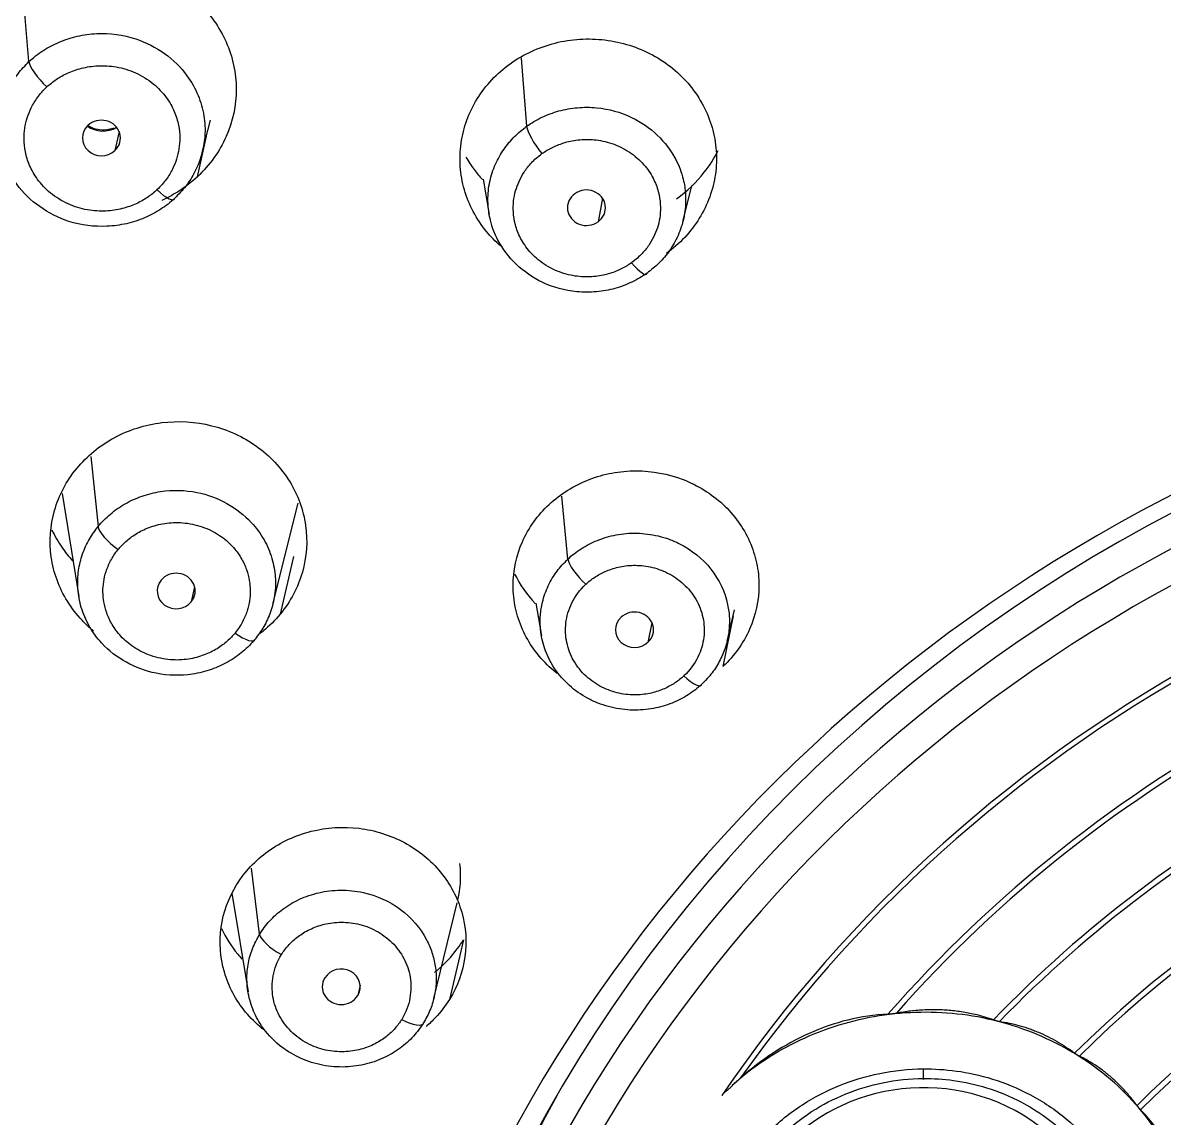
# Model space of a CAD drawing. Extents: x 0 to 1354, y 3495 to 4487.
# Drawn here: x 440.46 to 453.98, y 4117.96 to 4130.94 of the extents above; entities that cross this region are included whole.
import ezdxf

# ---------------------------------------------------------------- set-up
doc = ezdxf.new("R2010")
doc.units = 0
doc.header["$LTSCALE"] = 30
doc.header["$MEASUREMENT"] = 0
doc.layers.add('\\M+5B3DF\\M+5B4E7\\M+5CFDF', color=3, linetype='CONTINUOUS', lineweight=9)

msp = doc.modelspace()

# ---------------------------------------------------------------- linework, layer by layer
at = {"layer": '\\M+5B3DF\\M+5B4E7\\M+5CFDF', "color": 0, "lineweight": -3}
for p, q in [((440.534, 4130.479), (440.464, 4131.285)), ((446.365, 4130.519), (446.429, 4129.713)), ((442.586, 4129.401), (442.684, 4129.786)), ((441.602, 4129.653), (441.552, 4129.426)), ((442.53, 4129.116), (442.636, 4129.598)), ((445.913, 4129.088), (445.986, 4128.668)), ((448.284, 4128.598), (448.384, 4129.012)), ((447.328, 4128.862), (447.275, 4128.581)), ((441.266, 4125.802), (441.354, 4124.971)), ((440.928, 4125.363), (441.125, 4124.141)), ((443.423, 4124.051), (443.723, 4125.248)), ((446.918, 4124.585), (446.845, 4125.331)), ((443.668, 4124.615), (443.51, 4123.933)), ((442.497, 4124.255), (442.457, 4124.079)), ((446.537, 4124.063), (446.604, 4123.677)), ((448.875, 4123.911), (448.754, 4123.312)), ((448.804, 4123.613), (448.893, 4123.984)), ((447.913, 4123.831), (447.866, 4123.598)), ((443.266, 4120.139), (443.17, 4120.924)), ((442.937, 4120.628), (443.129, 4119.457)), ((445.33, 4119.379), (445.606, 4120.51)), ((445.681, 4120.073), (445.515, 4119.368)), ((444.457, 4119.536), (444.428, 4119.412))]:
    msp.add_line(p, q, dxfattribs=at)
for centre, major_axis, ratio, start_param, end_param in [((440.746, 4130.286), (-0.205, 0.219), 0.25217, 0.311455, 1.834432), ((441.393, 4129.575), (-0.225, 0), 0.934248, 5.499577, 8.641169), ((441.409, 4129.938), (-0.299, 0.014), 0.939568, 0.955747, 2.191521), ((441.393, 4129.575), (-0.225, 0), 0.934248, 2.357984, 5.499577), ((446.611, 4129.496), (0.175, -0.244), 0.217098, 3.486661, 5.006449), ((442.051, 4129.067), (0.205, -0.219), 0.25217, 4.976024, 6.455014), ((447.138, 4128.748), (-0.225, 0), 0.934291, 5.368152, 8.509745), ((447.138, 4128.748), (-0.225, 0), 0.934291, 2.226559, 5.368152), ((447.673, 4128.204), (-0.175, 0.244), 0.217098, 1.864857, 3.347034), ((463.166, 4109.849), (-18.918, 0), 0.934248, 4.712389, 7.853982), ((463.166, 4109.954), (-18.619, 0), 0.934248, 4.712389, 7.404243), ((463.166, 4109.771), (18.397, 0), 0.934248, 1.570796, 4.712389), ((463.166, 4109.666), (18.09, 0), 0.934248, 1.570796, 4.712389), ((463.166, 4109.675), (-17.085, 0), 0.934248, 4.754274, 5.717702), ((463.166, 4109.68), (17.017, 0), 0.934248, 1.630549, 2.558241), ((441.591, 4124.806), (0.232, -0.19), 0.282928, 3.420925, 4.940714), ((447.13, 4124.393), (0.205, -0.219), 0.25217, 3.459423, 4.976024), ((442.278, 4124.207), (-0.225, 0), 0.934205, 2.488357, 5.62995), ((463.166, 4109.688), (-16.083, 0), 0.934248, 4.873587, 5.598389), ((463.166, 4109.688), (16.015, 0), 0.934248, 1.736358, 2.452432), ((442.278, 4124.207), (-0.225, 0), 0.934205, 5.62995, 8.771542), ((447.707, 4123.747), (-0.225, 0), 0.934248, 5.49869, 8.640282), ((447.707, 4123.747), (-0.225, 0), 0.934248, 2.357097, 5.49869), ((442.975, 4123.815), (-0.232, 0.19), 0.282928, 1.799121, 3.281299), ((463.166, 4109.696), (-15.083, 0), 0.934248, 4.921826, 5.55015), ((463.166, 4109.696), (15.015, 0), 0.934248, 1.782492, 2.406298), ((448.292, 4123.308), (-0.205, 0.219), 0.25217, 1.834432, 3.319797), ((463.166, 4109.704), (-14.083, 0), 0.934248, 4.944827, 5.527148), ((463.166, 4109.705), (14.016, 0), 0.934248, 1.804024, 2.384766), ((463.166, 4109.713), (-13.084, 0), 0.934248, 4.946192, 5.525784), ((463.166, 4109.713), (13.016, 0), 0.934248, 1.803834, 2.384956), ((443.526, 4120.005), (0.255, -0.158), 0.308844, 3.384381, 4.900982), ((444.233, 4119.517), (-0.225, 0), 0.934191, 2.618775, 5.760367), ((444.233, 4119.517), (-0.225, 0), 0.934191, 5.760367, 8.90196), ((463.166, 4109.733), (10.106, 0), 0.934248, 1.570796, 4.712389), ((444.949, 4119.238), (-0.255, 0.158), 0.308844, 1.759389, 3.244754), ((463.166, 4109.727), (9.998, 0), 0.934248, 1.570796, 4.712389), ((451.128, 4118.618), (-0.001, 0.2), 0.017234, 2.794342, 4.33326), ((463.166, 4110.342), (-18.425, 0), 0.934248, 5.807529, 6.328886), ((451.128, 4116.291), (2.173, 0), 0.934248, 5.759587, 8.901179)]:
    msp.add_ellipse(centre, major_axis=major_axis, ratio=ratio, start_param=start_param, end_param=end_param, dxfattribs=at)
for points, knots in [([(448.01, 4005.599), (447.96, 4009.543), (447.888, 4013.486), (447.741, 4019.394), (447.686, 4021.363), (447.563, 4025.298), (447.498, 4027.264), (447.306, 4031.189), (447.174, 4033.15), (446.667, 4037.037), (446.296, 4038.964), (445.49, 4041.781), (445.181, 4042.708), (444.473, 4044.522), (444.072, 4045.409), (443.153, 4047.117), (442.631, 4047.936), (441.484, 4049.497), (440.861, 4050.241), (439.54, 4051.652), (438.842, 4052.318), (437.375, 4053.57), (436.607, 4054.156), (435.016, 4055.252), (434.19, 4055.761), (432.497, 4056.713), (431.631, 4057.158), (429.007, 4058.447), (427.224, 4059.247), (424.608, 4060.54), (423.746, 4060.987), (422.05, 4061.925), (421.214, 4062.415), (419.588, 4063.455), (418.797, 4064.004), (417.283, 4065.177), (416.561, 4065.801), (414.514, 4067.782), (413.303, 4069.241), (411.732, 4071.57), (411.247, 4072.37), (410.34, 4074), (409.919, 4074.831), (408.739, 4077.358), (408.067, 4079.09), (406.901, 4082.604), (406.413, 4084.388), (405.593, 4087.988), (405.26, 4089.804), (404.718, 4093.452), (404.506, 4095.284), (404.169, 4098.955), (404.047, 4100.795), (403.781, 4106.318), (403.739, 4110.005), (403.894, 4115.532), (403.978, 4117.373), (404.218, 4121.052), (404.374, 4122.889), (404.781, 4126.553), (405.03, 4128.381), (405.656, 4132.017), (406.034, 4133.824), (406.974, 4137.397), (407.531, 4139.163), (408.885, 4142.612), (409.674, 4144.299), (411.525, 4147.534), (412.587, 4149.084), (414.985, 4151.984), (416.318, 4153.338), (418.497, 4155.182), (419.254, 4155.765), (420.825, 4156.859), (421.639, 4157.371), (424.152, 4158.798), (425.92, 4159.607), (427.738, 4160.306)], [0, 0, 0, 0, 0.0625, 0.0625, 0.09375, 0.09375, 0.125, 0.125, 0.15625, 0.15625, 0.1875, 0.1875, 0.203125, 0.203125, 0.21875, 0.21875, 0.234375, 0.234375, 0.25, 0.25, 0.265625, 0.265625, 0.28125, 0.28125, 0.296875, 0.296875, 0.3125, 0.3125, 0.34375, 0.34375, 0.359375, 0.359375, 0.375, 0.375, 0.390625, 0.390625, 0.40625, 0.40625, 0.4375, 0.4375, 0.453125, 0.453125, 0.46875, 0.46875, 0.5, 0.5, 0.53125, 0.53125, 0.5625, 0.5625, 0.59375, 0.59375, 0.625, 0.625, 0.6875, 0.6875, 0.71875, 0.71875, 0.75, 0.75, 0.78125, 0.78125, 0.8125, 0.8125, 0.84375, 0.84375, 0.875, 0.875, 0.90625, 0.90625, 0.9375, 0.9375, 0.953125, 0.953125, 0.96875, 0.96875, 1, 1, 1, 1]), ([(428.197, 4158.696), (428.032, 4158.632), (427.687, 4158.497), (427.153, 4158.279), (426.581, 4158.036), (425.812, 4157.695), (424.94, 4157.282), (423.672, 4156.63), (422.201, 4155.781), (420.21, 4154.446), (418.173, 4152.791), (416.24, 4150.871), (414.215, 4148.497), (412.298, 4145.692), (410.681, 4142.545), (409.747, 4140.27), (409.152, 4138.614), (408.634, 4137.046), (408.065, 4135.032), (407.529, 4132.766), (407.088, 4130.534), (406.477, 4126.816), (405.945, 4122.029), (405.574, 4116.274), (405.414, 4110.376), (405.496, 4104.979), (405.754, 4100.036), (406.066, 4096.221), (406.521, 4092.391), (407.143, 4088.581), (407.893, 4085.209), (408.69, 4082.352), (409.453, 4080.061), (410.255, 4077.985), (411.284, 4075.636), (412.663, 4072.993), (414.467, 4070.299), (416.358, 4068.097), (418.12, 4066.448), (419.691, 4065.22), (420.87, 4064.414), (421.951, 4063.725), (423.294, 4062.925), (425.415, 4061.78), (428.351, 4060.364), (431.305, 4059.003), (433.874, 4057.683), (435.491, 4056.744), (436.673, 4055.977), (437.502, 4055.397), (438.285, 4054.811), (439.15, 4054.118), (440.24, 4053.175), (441.272, 4052.246), (442.117, 4051.45), (442.799, 4050.783), (443.873, 4049.648), (445.304, 4047.705), (446.48, 4045.401), (447.219, 4043.464), (447.695, 4042.003), (448.02, 4040.848), (448.332, 4039.593), (448.559, 4038.564), (448.74, 4037.637), (448.826, 4037.147), (448.857, 4036.968)], [0, 0, 0, 0, 0.003459, 0.007214, 0.011266, 0.015614, 0.023656, 0.030154, 0.043592, 0.057032, 0.077492, 0.095619, 0.111413, 0.140155, 0.164137, 0.183352, 0.190386, 0.20018, 0.217211, 0.233353, 0.24805, 0.264051, 0.310977, 0.347323, 0.383099, 0.432782, 0.458757, 0.485271, 0.511786, 0.538305, 0.564826, 0.582853, 0.599256, 0.614348, 0.6284, 0.651649, 0.674923, 0.693736, 0.709704, 0.72282, 0.733082, 0.737787, 0.748001, 0.763716, 0.784923, 0.811591, 0.827175, 0.841454, 0.848243, 0.854858, 0.861359, 0.867478, 0.876665, 0.889695, 0.894614, 0.899294, 0.908268, 0.925038, 0.946214, 0.958393, 0.965287, 0.976041, 0.981687, 0.990362, 0.996466, 1, 1, 1, 1]), ([(449.143, 4037.032), (448.866, 4038.625), (448.514, 4040.206), (447.833, 4042.533), (447.58, 4043.302), (447.008, 4044.815), (446.689, 4045.559), (445.969, 4047.007), (445.567, 4047.711), (444.674, 4049.057), (444.181, 4049.7), (443.108, 4050.908), (442.533, 4051.475), (441.36, 4052.574), (440.764, 4053.109), (439.566, 4054.162), (438.959, 4054.679), (437.692, 4055.652), (437.038, 4056.11), (435.025, 4057.411), (433.618, 4058.178), (430.752, 4059.606), (429.294, 4060.271), (426.404, 4061.642), (424.973, 4062.351), (422.891, 4063.517), (422.208, 4063.922), (420.871, 4064.772), (420.218, 4065.218), (418.959, 4066.164), (418.353, 4066.663), (417.197, 4067.715), (416.646, 4068.268), (415.084, 4069.995), (414.161, 4071.239), (412.526, 4073.84), (411.813, 4075.196), (410.543, 4077.971), (409.983, 4079.388), (408.994, 4082.262), (408.567, 4083.718), (407.456, 4088.126), (406.947, 4091.114), (406.21, 4097.118), (405.982, 4100.135), (405.712, 4106.175), (405.669, 4109.198), (405.771, 4115.243), (405.915, 4118.264), (406.288, 4122.785), (406.438, 4124.29), (406.806, 4127.293), (407.023, 4128.792), (407.811, 4133.264), (408.526, 4136.22), (410.054, 4140.517), (410.64, 4141.926), (411.99, 4144.666), (412.76, 4145.994), (414.501, 4148.529), (415.469, 4149.738), (417.591, 4152.003), (418.745, 4153.06), (421.227, 4154.973), (422.556, 4155.829), (425.34, 4157.336), (426.795, 4157.987), (428.284, 4158.561)], [0, 0, 0, 0, 0.03125, 0.03125, 0.046875, 0.046875, 0.0625, 0.0625, 0.078125, 0.078125, 0.09375, 0.09375, 0.109375, 0.109375, 0.125, 0.125, 0.140625, 0.140625, 0.15625, 0.15625, 0.1875, 0.1875, 0.21875, 0.21875, 0.25, 0.25, 0.265625, 0.265625, 0.28125, 0.28125, 0.296875, 0.296875, 0.3125, 0.3125, 0.34375, 0.34375, 0.375, 0.375, 0.40625, 0.40625, 0.4375, 0.4375, 0.5, 0.5, 0.5625, 0.5625, 0.625, 0.625, 0.6875, 0.6875, 0.71875, 0.71875, 0.75, 0.75, 0.8125, 0.8125, 0.84375, 0.84375, 0.875, 0.875, 0.90625, 0.90625, 0.9375, 0.9375, 0.96875, 0.96875, 1, 1, 1, 1]), ([(449.362, 4037.033), (449.326, 4037.242), (449.253, 4037.664), (449.129, 4038.295), (448.996, 4038.926), (448.855, 4039.547), (448.708, 4040.153), (448.559, 4040.741), (448.406, 4041.311), (448.249, 4041.867), (448.087, 4042.403), (447.924, 4042.91), (447.764, 4043.376), (447.612, 4043.799), (447.469, 4044.18), (447.334, 4044.527), (447.205, 4044.845), (447.081, 4045.142), (446.959, 4045.423), (446.837, 4045.696), (446.712, 4045.964), (446.584, 4046.23), (446.452, 4046.493), (446.317, 4046.754), (446.179, 4047.013), (446.039, 4047.27), (445.894, 4047.527), (445.746, 4047.782), (445.595, 4048.035), (445.439, 4048.284), (445.277, 4048.53), (445.107, 4048.775), (444.925, 4049.027), (444.725, 4049.293), (444.504, 4049.577), (444.26, 4049.881), (443.988, 4050.207), (443.69, 4050.552), (443.366, 4050.907), (443.026, 4051.261), (442.68, 4051.604), (442.332, 4051.936), (441.984, 4052.26), (441.634, 4052.582), (441.28, 4052.903), (440.925, 4053.223), (440.573, 4053.54), (440.226, 4053.848), (439.889, 4054.142), (439.562, 4054.421), (439.245, 4054.684), (438.936, 4054.934), (438.63, 4055.175), (438.322, 4055.411), (438.012, 4055.642), (437.697, 4055.871), (437.38, 4056.095), (437.061, 4056.315), (436.739, 4056.531), (436.411, 4056.746), (436.068, 4056.966), (435.697, 4057.195), (435.242, 4057.467), (434.675, 4057.793), (433.978, 4058.176), (433.188, 4058.594), (432.322, 4059.036), (431.408, 4059.488), (430.47, 4059.937), (429.523, 4060.382), (428.577, 4060.824), (427.648, 4061.263), (426.763, 4061.69), (425.938, 4062.098), (425.161, 4062.495), (424.401, 4062.897), (423.638, 4063.315), (422.868, 4063.756), (422.092, 4064.229), (421.299, 4064.733), (420.49, 4065.273), (419.679, 4065.858), (418.879, 4066.49), (418.09, 4067.16), (417.325, 4067.873), (416.584, 4068.632), (415.854, 4069.442), (415.126, 4070.325), (414.403, 4071.299), (413.694, 4072.349), (413.022, 4073.445), (412.397, 4074.57), (411.805, 4075.719), (411.251, 4076.904), (410.72, 4078.133), (410.209, 4079.414), (409.721, 4080.755), (409.186, 4082.373), (408.622, 4084.331), (408.06, 4086.572), (407.594, 4088.819), (407.218, 4090.987), (406.907, 4093.095), (406.661, 4095.142), (406.46, 4097.112), (406.297, 4099.018), (406.169, 4100.89), (406.068, 4102.731), (405.992, 4104.535), (405.943, 4106.298), (405.913, 4108.028), (405.903, 4109.74), (405.913, 4111.447), (405.942, 4113.162), (405.991, 4114.884), (406.064, 4116.602), (406.154, 4118.312), (406.266, 4120.018), (406.403, 4121.724), (406.558, 4123.413), (406.737, 4125.063), (406.935, 4126.662), (407.152, 4128.218), (407.392, 4129.737), (407.661, 4131.222), (407.955, 4132.673), (408.276, 4134.09), (408.625, 4135.469), (409.009, 4136.818), (409.421, 4138.132), (409.854, 4139.376), (410.287, 4140.505), (410.7, 4141.499), (411.091, 4142.384), (411.477, 4143.198), (411.873, 4143.971), (412.251, 4144.662), (412.498, 4145.094), (412.605, 4145.277)], [0, 0, 0, 0, 0.004804, 0.00966, 0.014532, 0.019352, 0.024059, 0.028616, 0.033051, 0.037408, 0.041668, 0.04572, 0.049451, 0.05282, 0.055876, 0.058668, 0.061242, 0.063653, 0.065951, 0.068191, 0.070418, 0.072655, 0.074886, 0.077104, 0.079315, 0.081534, 0.083764, 0.086001, 0.088238, 0.090469, 0.092688, 0.094924, 0.097253, 0.09976, 0.102474, 0.105425, 0.108639, 0.112117, 0.115805, 0.119565, 0.123269, 0.12689, 0.13048, 0.134082, 0.13771, 0.141361, 0.144991, 0.148543, 0.151968, 0.155247, 0.158387, 0.161414, 0.164374, 0.167323, 0.170285, 0.173258, 0.176231, 0.179196, 0.182142, 0.185108, 0.188188, 0.191476, 0.195076, 0.200338, 0.206401, 0.213238, 0.220738, 0.228569, 0.236476, 0.244413, 0.252353, 0.260221, 0.267776, 0.274683, 0.281151, 0.287634, 0.294268, 0.300984, 0.307874, 0.315035, 0.322485, 0.330135, 0.337978, 0.345947, 0.354008, 0.362192, 0.370589, 0.379393, 0.388946, 0.399039, 0.409195, 0.419279, 0.429501, 0.439837, 0.45039, 0.46135, 0.472727, 0.484442, 0.502084, 0.521523, 0.539787, 0.55716, 0.57437, 0.590961, 0.606728, 0.621973, 0.636971, 0.651859, 0.666323, 0.680413, 0.694289, 0.707968, 0.721607, 0.735367, 0.749234, 0.763046, 0.776738, 0.790421, 0.804175, 0.817894, 0.831199, 0.844064, 0.856622, 0.868929, 0.880987, 0.892822, 0.904437, 0.915801, 0.926905, 0.93798, 0.948706, 0.95835, 0.966814, 0.974342, 0.98135, 0.98822, 0.994976, 1, 1, 1, 1]), ([(449.502, 4037.021), (449.465, 4037.236), (449.392, 4037.662), (449.27, 4038.294), (449.14, 4038.916), (449.002, 4039.527), (448.859, 4040.127), (448.711, 4040.717), (448.558, 4041.296), (448.399, 4041.864), (448.232, 4042.421), (448.057, 4042.967), (447.874, 4043.5), (447.684, 4044.021), (447.489, 4044.53), (447.287, 4045.027), (447.079, 4045.512), (446.862, 4045.983), (446.638, 4046.44), (446.408, 4046.884), (446.177, 4047.308), (445.899, 4047.796), (445.581, 4048.318), (445.202, 4048.871), (444.84, 4049.35), (444.429, 4049.866), (444.009, 4050.366), (443.556, 4050.867), (443.038, 4051.404), (442.398, 4052.014), (441.641, 4052.701), (440.883, 4053.381), (440.282, 4053.915), (439.651, 4054.456), (438.803, 4055.153), (437.346, 4056.233), (435.798, 4057.23), (434.379, 4058.03), (433.345, 4058.58), (432.31, 4059.108), (431.275, 4059.617), (430.242, 4060.11), (429.214, 4060.593), (428.195, 4061.072), (427.189, 4061.554), (426.197, 4062.041), (425.223, 4062.539), (424.268, 4063.05), (423.332, 4063.573), (422.422, 4064.117), (421.537, 4064.679), (420.672, 4065.254), (419.841, 4065.854), (419.047, 4066.481), (418.285, 4067.128), (417.561, 4067.8), (416.877, 4068.493), (416.228, 4069.202), (415.613, 4069.926), (415.036, 4070.664), (414.495, 4071.414), (413.984, 4072.172), (413.503, 4072.935), (413.052, 4073.703), (412.627, 4074.474), (412.225, 4075.244), (411.845, 4076.015), (411.49, 4076.784), (411.152, 4077.551), (410.832, 4078.315), (410.53, 4079.074), (410.244, 4079.83), (409.974, 4080.58), (409.721, 4081.326), (409.315, 4082.587), (408.806, 4084.368), (408.237, 4086.67), (407.771, 4088.956), (407.386, 4091.221), (407.067, 4093.46), (406.816, 4095.671), (406.607, 4097.852), (406.443, 4100.002), (406.319, 4102.118), (406.226, 4104.202), (406.168, 4106.252), (406.137, 4108.267), (406.133, 4110.249), (406.155, 4112.195), (406.2, 4114.107), (406.271, 4115.984), (406.366, 4117.824), (406.479, 4119.63), (406.619, 4121.398), (406.777, 4123.131), (406.959, 4124.828), (407.165, 4126.487), (407.391, 4128.109), (407.645, 4129.692), (407.928, 4131.236), (408.239, 4132.739), (408.577, 4134.203), (408.949, 4135.623), (409.352, 4137), (409.783, 4138.333), (410.246, 4139.62), (410.741, 4140.86), (411.258, 4142.054), (411.803, 4143.199), (412.331, 4144.191), (412.678, 4144.8), (412.824, 4145.049)], [0, 0, 0, 0, 0.004925, 0.009783, 0.014574, 0.019297, 0.023952, 0.028541, 0.033063, 0.03752, 0.041913, 0.04624, 0.050499, 0.054689, 0.058812, 0.062868, 0.06686, 0.070785, 0.074642, 0.078431, 0.082152, 0.085621, 0.091226, 0.096067, 0.100874, 0.104902, 0.111103, 0.115743, 0.120319, 0.128101, 0.135864, 0.143616, 0.151376, 0.154309, 0.162712, 0.17659, 0.19595, 0.204951, 0.213874, 0.222725, 0.231503, 0.240206, 0.248833, 0.257381, 0.265851, 0.274244, 0.282558, 0.290799, 0.298961, 0.307046, 0.315062, 0.322999, 0.330849, 0.338629, 0.346332, 0.353957, 0.361508, 0.368988, 0.376389, 0.383715, 0.39097, 0.398152, 0.405256, 0.412286, 0.419244, 0.426128, 0.432935, 0.439669, 0.44633, 0.452916, 0.459426, 0.465861, 0.472221, 0.478506, 0.484715, 0.503971, 0.522949, 0.541649, 0.560075, 0.578222, 0.596092, 0.613686, 0.631, 0.648038, 0.664796, 0.681277, 0.69748, 0.713404, 0.72905, 0.744417, 0.759504, 0.774315, 0.788846, 0.803099, 0.817073, 0.830767, 0.844184, 0.857321, 0.870177, 0.882754, 0.895053, 0.907072, 0.918809, 0.930269, 0.941449, 0.952348, 0.962971, 0.973314, 0.983372, 0.993153, 1, 1, 1, 1]), ([(440.312, 4131.184), (440.385, 4131.253), (440.464, 4131.313), (440.634, 4131.419), (440.726, 4131.465), (440.916, 4131.539), (441.014, 4131.567), (441.215, 4131.604), (441.319, 4131.614), (441.626, 4131.614), (441.832, 4131.576), (442.209, 4131.43), (442.384, 4131.321), (442.601, 4131.119), (442.668, 4131.044), (442.782, 4130.885), (442.83, 4130.801), (442.909, 4130.624), (442.939, 4130.531), (442.979, 4130.344), (442.989, 4130.249), (442.99, 4129.96), (442.949, 4129.77), (442.792, 4129.415), (442.677, 4129.253), (442.53, 4129.116)], [0, 0, 0, 0, 0.0625, 0.0625, 0.125, 0.125, 0.1875, 0.1875, 0.25, 0.25, 0.375, 0.375, 0.5, 0.5, 0.5625, 0.5625, 0.625, 0.625, 0.6875, 0.6875, 0.75, 0.75, 0.875, 0.875, 1, 1, 1, 1]), ([(404.623, 4131.074), (404.588, 4130.873), (404.366, 4129.584), (403.796, 4125.704), (402.938, 4116.179), (402.904, 4106.308), (403.509, 4097.799), (403.922, 4093.938), (404.439, 4090.387), (405.062, 4087.152), (405.765, 4084.236), (406.526, 4081.641), (407.311, 4079.366), (408.086, 4077.403), (408.945, 4075.472), (409.945, 4073.499), (411.165, 4071.423), (412.534, 4069.458), (414.061, 4067.63), (415.728, 4065.949), (417.528, 4064.439), (419.429, 4063.101), (421.477, 4061.849), (423.547, 4060.723), (425.512, 4059.75), (427.144, 4058.986), (428.72, 4058.255), (430.371, 4057.48), (432.211, 4056.56), (434.054, 4055.528), (435.869, 4054.341), (437.639, 4052.979), (439.36, 4051.392), (440.891, 4049.675), (442.137, 4047.982), (443.025, 4046.52), (443.788, 4045.031), (444.457, 4043.465), (445.054, 4041.773), (445.502, 4040.242), (445.834, 4038.886), (446.076, 4037.716), (446.304, 4036.436), (446.539, 4034.82), (446.766, 4032.641), (446.939, 4029.975), (447.069, 4026.823), (447.219, 4022.012), (447.362, 4016.415), (447.465, 4010.907), (447.518, 4007.539), (447.539, 4006.008), (447.545, 4005.599)], [0, 0, 0, 0, 0.004399, 0.028149, 0.08446, 0.210548, 0.240578, 0.268471, 0.294238, 0.317873, 0.339365, 0.358714, 0.375905, 0.390942, 0.403826, 0.421009, 0.438012, 0.454857, 0.471503, 0.487946, 0.504179, 0.520153, 0.535825, 0.553449, 0.568384, 0.580629, 0.590215, 0.603849, 0.617866, 0.632269, 0.647095, 0.662367, 0.67808, 0.695053, 0.709337, 0.720941, 0.729896, 0.74338, 0.755521, 0.766306, 0.775735, 0.783805, 0.790513, 0.802081, 0.816849, 0.834849, 0.856111, 0.88061, 0.932059, 0.969104, 0.991752, 1, 1, 1, 1]), ([(440.534, 4130.479), (440.56, 4130.502), (440.613, 4130.548), (440.7, 4130.61), (440.793, 4130.665), (440.893, 4130.712), (440.997, 4130.751), (441.107, 4130.781), (441.221, 4130.802), (441.453, 4130.823), (441.909, 4130.764), (442.341, 4130.453), (442.545, 4130.087), (442.615, 4129.843), (442.623, 4129.674), (442.617, 4129.59), (442.616, 4129.585)], [0, 0, 0, 0, 0.036494, 0.073437, 0.11083, 0.148674, 0.186969, 0.225716, 0.264914, 0.304566, 0.462919, 0.722251, 0.817642, 0.908527, 0.9949, 1, 1, 1, 1]), ([(446.234, 4130.454), (446.314, 4130.511), (446.398, 4130.56), (446.575, 4130.642), (446.67, 4130.675), (446.862, 4130.724), (446.96, 4130.739), (447.158, 4130.751), (447.259, 4130.748), (447.554, 4130.712), (447.747, 4130.651), (448.089, 4130.467), (448.243, 4130.341), (448.424, 4130.122), (448.477, 4130.041), (448.565, 4129.875), (448.6, 4129.789), (448.652, 4129.61), (448.668, 4129.517), (448.681, 4129.332), (448.678, 4129.24), (448.639, 4128.962), (448.574, 4128.784), (448.375, 4128.462), (448.243, 4128.32), (448.084, 4128.206)], [0, 0, 0, 0, 0.0625, 0.0625, 0.125, 0.125, 0.1875, 0.1875, 0.25, 0.25, 0.375, 0.375, 0.5, 0.5, 0.5625, 0.5625, 0.625, 0.625, 0.6875, 0.6875, 0.75, 0.75, 0.875, 0.875, 1, 1, 1, 1]), ([(440.193, 4129.856), (440.199, 4129.893), (440.223, 4129.999), (440.289, 4130.163), (440.397, 4130.337), (440.489, 4130.432), (440.534, 4130.479)], [0, 0, 0, 0, 0.156583, 0.455918, 0.737055, 1, 1, 1, 1]), ([(446.12, 4128.296), (446.06, 4128.348), (446.004, 4128.405), (445.894, 4128.539), (445.841, 4128.619), (445.753, 4128.785), (445.718, 4128.871), (445.666, 4129.051), (445.65, 4129.144), (445.637, 4129.328), (445.64, 4129.42), (445.679, 4129.699), (445.743, 4129.876), (445.942, 4130.199), (446.075, 4130.34), (446.234, 4130.454)], [0, 0, 0, 0, 0.093638, 0.093638, 0.206934, 0.206934, 0.320229, 0.320229, 0.433524, 0.433524, 0.546819, 0.546819, 0.77341, 0.77341, 1, 1, 1, 1]), ([(442.262, 4128.86), (442.236, 4128.837), (442.183, 4128.79), (442.096, 4128.729), (442.003, 4128.674), (441.904, 4128.627), (441.799, 4128.587), (441.689, 4128.557), (441.575, 4128.537), (441.347, 4128.516), (440.891, 4128.573), (440.456, 4128.883), (440.25, 4129.253), (440.181, 4129.498), (440.172, 4129.701), (440.186, 4129.819), (440.193, 4129.856)], [0, 0, 0, 0, 0.035163, 0.070771, 0.106823, 0.143319, 0.180259, 0.217642, 0.255469, 0.293738, 0.44225, 0.696242, 0.788696, 0.876621, 0.96002, 1, 1, 1, 1]), ([(446.429, 4129.713), (446.458, 4129.732), (446.515, 4129.771), (446.609, 4129.821), (446.708, 4129.863), (446.812, 4129.896), (446.92, 4129.921), (447.031, 4129.935), (447.145, 4129.94), (447.364, 4129.929), (447.787, 4129.816), (448.152, 4129.466), (448.285, 4129.11), (448.307, 4128.967), (448.311, 4128.908)], [0, 0, 0, 0, 0.042236, 0.084925, 0.128067, 0.171664, 0.215716, 0.260222, 0.305184, 0.350602, 0.522119, 0.81792, 0.923854, 1, 1, 1, 1]), ([(441.534, 4129.691), (441.51, 4129.682), (441.449, 4129.665), (441.348, 4129.668), (441.273, 4129.696), (441.238, 4129.717), (441.231, 4129.722)], [0, 0, 0, 0, 0.258631, 0.590539, 0.917309, 1, 1, 1, 1]), ([(445.973, 4128.776), (445.972, 4128.796), (445.968, 4128.891), (445.985, 4129.057), (446.052, 4129.263), (446.154, 4129.442), (446.279, 4129.594), (446.38, 4129.674), (446.429, 4129.713)], [0, 0, 0, 0, 0.054394, 0.265086, 0.464988, 0.654106, 0.832442, 1, 1, 1, 1]), ([(442.616, 4129.585), (442.611, 4129.515), (442.586, 4129.374), (442.508, 4129.178), (442.4, 4129.003), (442.307, 4128.907), (442.262, 4128.86)], [0, 0, 0, 0, 0.260063, 0.522072, 0.768723, 1, 1, 1, 1]), ([(448.204, 4128.854), (448.329, 4128.943), (448.517, 4129.122), (448.653, 4129.336), (448.699, 4129.427)], [0, 0, 0, 0, 0.593236, 1, 1, 1, 1]), ([(445.71, 4129.349), (445.74, 4129.298), (445.8, 4129.205), (445.871, 4129.12), (445.906, 4129.082)], [0, 0, 0, 0, 0.541593, 1, 1, 1, 1]), ([(442.53, 4129.116), (442.457, 4129.048), (442.378, 4128.987), (442.234, 4128.897), (442.172, 4128.864), (442.108, 4128.835)], [0, 0, 0, 0, 0.591366, 0.591366, 1, 1, 1, 1]), ([(448.311, 4128.908), (448.312, 4128.888), (448.315, 4128.793), (448.298, 4128.627), (448.231, 4128.421), (448.129, 4128.242), (448.004, 4128.09), (447.903, 4128.011), (447.855, 4127.973)], [0, 0, 0, 0, 0.054583, 0.265953, 0.466192, 0.655288, 0.833228, 1, 1, 1, 1]), ([(447.855, 4127.973), (447.827, 4127.954), (447.77, 4127.915), (447.677, 4127.866), (447.579, 4127.824), (447.475, 4127.79), (447.367, 4127.766), (447.255, 4127.75), (447.14, 4127.745), (446.92, 4127.756), (446.497, 4127.87), (446.132, 4128.218), (445.999, 4128.575), (445.977, 4128.717), (445.973, 4128.776)], [0, 0, 0, 0, 0.041491, 0.083666, 0.126525, 0.170067, 0.214292, 0.259199, 0.304788, 0.351059, 0.521936, 0.818507, 0.924067, 1, 1, 1, 1]), ([(441.1, 4125.658), (441.161, 4125.732), (441.229, 4125.8), (441.377, 4125.922), (441.459, 4125.977), (441.632, 4126.07), (441.722, 4126.108), (441.91, 4126.168), (442.008, 4126.189), (442.303, 4126.226), (442.507, 4126.213), (442.889, 4126.118), (443.072, 4126.034), (443.308, 4125.866), (443.381, 4125.801), (443.512, 4125.662), (443.57, 4125.587), (443.67, 4125.426), (443.711, 4125.341), (443.775, 4125.166), (443.798, 4125.076), (443.837, 4124.798), (443.824, 4124.61), (443.721, 4124.251), (443.633, 4124.082), (443.51, 4123.933)], [0, 0, 0, 0, 0.0625, 0.0625, 0.125, 0.125, 0.1875, 0.1875, 0.25, 0.25, 0.375, 0.375, 0.5, 0.5, 0.5625, 0.5625, 0.625, 0.625, 0.6875, 0.6875, 0.75, 0.75, 0.875, 0.875, 1, 1, 1, 1]), ([(441.298, 4123.733), (441.25, 4123.773), (441.205, 4123.815), (441.098, 4123.929), (441.04, 4124.004), (440.94, 4124.165), (440.899, 4124.25), (440.835, 4124.425), (440.812, 4124.515), (440.773, 4124.794), (440.786, 4124.981), (440.889, 4125.34), (440.978, 4125.509), (441.1, 4125.658)], [0, 0, 0, 0, 0.08356, 0.08356, 0.21448, 0.21448, 0.3454, 0.3454, 0.47632, 0.47632, 0.73816, 0.73816, 1, 1, 1, 1]), ([(446.695, 4125.232), (446.763, 4125.296), (446.837, 4125.352), (446.995, 4125.45), (447.08, 4125.493), (447.256, 4125.561), (447.347, 4125.587), (447.533, 4125.622), (447.63, 4125.631), (447.915, 4125.631), (448.106, 4125.595), (448.457, 4125.46), (448.619, 4125.359), (448.821, 4125.172), (448.882, 4125.102), (448.988, 4124.954), (449.033, 4124.876), (449.106, 4124.712), (449.134, 4124.625), (449.171, 4124.452), (449.181, 4124.364), (449.181, 4124.094), (449.143, 4123.918), (448.997, 4123.589), (448.89, 4123.439), (448.754, 4123.312)], [0, 0, 0, 0, 0.0625, 0.0625, 0.125, 0.125, 0.1875, 0.1875, 0.25, 0.25, 0.375, 0.375, 0.5, 0.5, 0.5625, 0.5625, 0.625, 0.625, 0.6875, 0.6875, 0.75, 0.75, 0.875, 0.875, 1, 1, 1, 1]), ([(441.354, 4124.971), (441.376, 4124.997), (441.421, 4125.049), (441.498, 4125.119), (441.582, 4125.184), (441.673, 4125.241), (441.771, 4125.291), (441.874, 4125.332), (441.982, 4125.364), (442.197, 4125.407), (442.637, 4125.399), (443.086, 4125.15), (443.325, 4124.821), (443.419, 4124.599), (443.452, 4124.415), (443.454, 4124.309), (443.454, 4124.278)], [0, 0, 0, 0, 0.036424, 0.07324, 0.110446, 0.148044, 0.186035, 0.224417, 0.263193, 0.302362, 0.450279, 0.705379, 0.796737, 0.883754, 0.966425, 1, 1, 1, 1]), ([(446.79, 4123.229), (446.758, 4123.255), (446.726, 4123.282), (446.629, 4123.372), (446.568, 4123.442), (446.462, 4123.59), (446.417, 4123.668), (446.344, 4123.832), (446.316, 4123.918), (446.279, 4124.092), (446.269, 4124.18), (446.269, 4124.449), (446.307, 4124.626), (446.452, 4124.955), (446.559, 4125.105), (446.695, 4125.232)], [0, 0, 0, 0, 0.052862, 0.052862, 0.171254, 0.171254, 0.289647, 0.289647, 0.408039, 0.408039, 0.526431, 0.526431, 0.763216, 0.763216, 1, 1, 1, 1]), ([(441.112, 4124.343), (441.114, 4124.378), (441.123, 4124.481), (441.163, 4124.643), (441.242, 4124.821), (441.317, 4124.922), (441.354, 4124.971)], [0, 0, 0, 0, 0.15566, 0.45412, 0.735565, 1, 1, 1, 1]), ([(440.806, 4124.932), (440.84, 4124.86), (440.913, 4124.732), (441.005, 4124.615), (441.05, 4124.563)], [0, 0, 0, 0, 0.539521, 1, 1, 1, 1]), ([(446.918, 4124.585), (446.942, 4124.607), (446.992, 4124.651), (447.076, 4124.71), (447.168, 4124.763), (447.268, 4124.809), (447.376, 4124.846), (447.49, 4124.873), (447.61, 4124.89), (447.734, 4124.894), (447.862, 4124.884), (447.99, 4124.861), (448.118, 4124.822), (448.349, 4124.722), (448.642, 4124.486), (448.802, 4124.144), (448.832, 4123.91), (448.831, 4123.828), (448.83, 4123.801)], [0, 0, 0, 0, 0.037872, 0.076966, 0.117284, 0.158825, 0.20159, 0.245578, 0.290792, 0.33723, 0.384893, 0.433782, 0.483898, 0.53524, 0.718538, 0.901898, 0.966979, 1, 1, 1, 1]), ([(446.592, 4123.917), (446.596, 4123.97), (446.615, 4124.09), (446.679, 4124.269), (446.781, 4124.443), (446.873, 4124.539), (446.918, 4124.585)], [0, 0, 0, 0, 0.212344, 0.48582, 0.74837, 1, 1, 1, 1]), ([(443.212, 4123.635), (443.19, 4123.61), (443.146, 4123.559), (443.07, 4123.489), (442.987, 4123.425), (442.896, 4123.367), (442.798, 4123.317), (442.695, 4123.275), (442.585, 4123.243), (442.369, 4123.2), (441.929, 4123.207), (441.48, 4123.456), (441.242, 4123.784), (441.147, 4124.006), (441.113, 4124.195), (441.111, 4124.307), (441.112, 4124.343)], [0, 0, 0, 0, 0.035569, 0.071725, 0.108466, 0.145794, 0.183707, 0.222204, 0.261287, 0.300954, 0.447442, 0.701684, 0.792178, 0.878465, 0.960547, 1, 1, 1, 1]), ([(446.287, 4124.408), (446.35, 4124.282), (446.432, 4124.163), (446.53, 4124.058), (446.53, 4124.057)], [0, 0, 0, 0, 0.995682, 1, 1, 1, 1]), ([(443.454, 4124.278), (443.453, 4124.237), (443.444, 4124.129), (443.402, 4123.961), (443.323, 4123.785), (443.248, 4123.684), (443.212, 4123.635)], [0, 0, 0, 0, 0.176483, 0.468206, 0.742717, 1, 1, 1, 1]), ([(443.51, 4123.933), (443.449, 4123.859), (443.381, 4123.791), (443.296, 4123.721), (443.284, 4123.712), (443.273, 4123.703)], [0, 0, 0, 0, 0.868621, 0.868621, 1, 1, 1, 1]), ([(448.503, 4123.101), (448.478, 4123.079), (448.428, 4123.035), (448.344, 4122.976), (448.252, 4122.923), (448.152, 4122.877), (448.044, 4122.84), (447.93, 4122.813), (447.81, 4122.797), (447.685, 4122.793), (447.558, 4122.803), (447.43, 4122.826), (447.302, 4122.865), (447.058, 4122.97), (446.799, 4123.189), (446.655, 4123.47), (446.599, 4123.677), (446.587, 4123.807), (446.591, 4123.899), (446.592, 4123.917)], [0, 0, 0, 0, 0.037552, 0.076287, 0.116204, 0.157304, 0.199586, 0.243048, 0.287692, 0.333515, 0.380519, 0.428701, 0.478062, 0.5286, 0.72582, 0.847056, 0.891298, 0.978679, 1, 1, 1, 1]), ([(448.83, 4123.801), (448.829, 4123.773), (448.822, 4123.689), (448.792, 4123.549), (448.725, 4123.387), (448.631, 4123.233), (448.546, 4123.146), (448.503, 4123.101)], [0, 0, 0, 0, 0.106963, 0.323963, 0.545138, 0.770485, 1, 1, 1, 1]), ([(442.994, 4120.725), (443.042, 4120.803), (443.097, 4120.875), (443.222, 4121.008), (443.293, 4121.07), (443.444, 4121.179), (443.525, 4121.225), (443.695, 4121.304), (443.786, 4121.336), (444.061, 4121.405), (444.256, 4121.417), (444.632, 4121.372), (444.817, 4121.313), (445.064, 4121.181), (445.143, 4121.128), (445.286, 4121.011), (445.351, 4120.946), (445.467, 4120.805), (445.518, 4120.729), (445.602, 4120.57), (445.635, 4120.487), (445.71, 4120.227), (445.723, 4120.048), (445.673, 4119.694), (445.612, 4119.524), (445.515, 4119.368)], [0, 0, 0, 0, 0.0625, 0.0625, 0.125, 0.125, 0.1875, 0.1875, 0.25, 0.25, 0.375, 0.375, 0.5, 0.5, 0.5625, 0.5625, 0.625, 0.625, 0.6875, 0.6875, 0.75, 0.75, 0.875, 0.875, 1, 1, 1, 1]), ([(445.614, 4120.543), (445.62, 4120.569), (445.634, 4120.634), (445.647, 4120.739), (445.649, 4120.859), (445.643, 4120.938), (445.638, 4120.978), (445.638, 4120.978)], [0, 0, 0, 0, 0.18225, 0.452057, 0.72462, 0.999936, 1, 1, 1, 1]), ([(443.311, 4119.011), (443.306, 4119.015), (443.3, 4119.019), (443.223, 4119.082), (443.158, 4119.147), (443.042, 4119.288), (442.991, 4119.364), (442.907, 4119.523), (442.874, 4119.606), (442.799, 4119.866), (442.786, 4120.045), (442.836, 4120.399), (442.897, 4120.57), (442.994, 4120.725)], [0, 0, 0, 0, 0.010566, 0.010566, 0.151913, 0.151913, 0.293261, 0.293261, 0.434609, 0.434609, 0.717304, 0.717304, 1, 1, 1, 1]), ([(443.266, 4120.139), (443.284, 4120.166), (443.32, 4120.221), (443.385, 4120.298), (443.459, 4120.372), (443.543, 4120.44), (443.636, 4120.502), (443.739, 4120.556), (443.85, 4120.6), (443.969, 4120.634), (444.095, 4120.656), (444.226, 4120.664), (444.36, 4120.658), (444.611, 4120.618), (444.959, 4120.46), (445.208, 4120.169), (445.301, 4119.95), (445.324, 4119.871), (445.33, 4119.844)], [0, 0, 0, 0, 0.037872, 0.076966, 0.117284, 0.158825, 0.20159, 0.245578, 0.290791, 0.337229, 0.384893, 0.433782, 0.483897, 0.53524, 0.718538, 0.901898, 0.966979, 1, 1, 1, 1]), ([(442.814, 4120.206), (442.866, 4120.099), (442.944, 4119.976), (443.04, 4119.865), (443.057, 4119.846)], [0, 0, 0, 0, 0.824594, 1, 1, 1, 1]), ([(443.118, 4119.677), (443.12, 4119.71), (443.132, 4119.809), (443.173, 4119.968), (443.236, 4120.083), (443.266, 4120.139)], [0, 0, 0, 0, 0.208387, 0.6126, 1, 1, 1, 1]), ([(445.338, 4119.686), (445.373, 4119.714), (445.473, 4119.802), (445.587, 4119.932), (445.659, 4120.038), (445.681, 4120.073)], [0, 0, 0, 0, 0.253854, 0.762311, 1, 1, 1, 1]), ([(445.33, 4119.844), (445.337, 4119.816), (445.353, 4119.733), (445.363, 4119.591), (445.343, 4119.419), (445.295, 4119.248), (445.237, 4119.142), (445.208, 4119.089)], [0, 0, 0, 0, 0.106963, 0.323963, 0.545138, 0.770485, 1, 1, 1, 1]), ([(445.208, 4119.089), (445.19, 4119.062), (445.154, 4119.007), (445.089, 4118.93), (445.014, 4118.856), (444.93, 4118.788), (444.837, 4118.726), (444.734, 4118.672), (444.622, 4118.627), (444.503, 4118.594), (444.378, 4118.572), (444.247, 4118.564), (444.113, 4118.57), (443.848, 4118.613), (443.537, 4118.762), (443.321, 4118.998), (443.21, 4119.185), (443.142, 4119.357), (443.115, 4119.536), (443.116, 4119.642), (443.118, 4119.677)], [0, 0, 0, 0, 0.034024, 0.06912, 0.105287, 0.142526, 0.180835, 0.220214, 0.260664, 0.302182, 0.34477, 0.388426, 0.433149, 0.47894, 0.657631, 0.767477, 0.807562, 0.886735, 0.962975, 1, 1, 1, 1]), ([(445.515, 4119.368), (445.467, 4119.29), (445.412, 4119.218), (445.314, 4119.114), (445.277, 4119.079), (445.238, 4119.045)], [0, 0, 0, 0, 0.642363, 0.642363, 1, 1, 1, 1]), ([(454.364, 4115.938), (454.395, 4116.246), (454.375, 4116.55), (454.271, 4117), (454.224, 4117.148), (454.107, 4117.432), (454.037, 4117.569), (453.875, 4117.835), (453.781, 4117.963), (453.578, 4118.202), (453.467, 4118.313), (453.226, 4118.52), (453.096, 4118.616), (452.823, 4118.787), (452.681, 4118.862), (452.237, 4119.057), (451.915, 4119.146), (451.266, 4119.228), (450.93, 4119.223), (450.444, 4119.147), (450.285, 4119.11), (449.97, 4119.013), (449.816, 4118.953), (449.375, 4118.745), (449.104, 4118.564), (448.865, 4118.348)], [0, 0, 0, 0, 0.125, 0.125, 0.1875, 0.1875, 0.25, 0.25, 0.3125, 0.3125, 0.375, 0.375, 0.4375, 0.4375, 0.5, 0.5, 0.625, 0.625, 0.75, 0.75, 0.8125, 0.8125, 0.875, 0.875, 1, 1, 1, 1]), ([(450.709, 4119.192), (450.549, 4119.185), (450.391, 4119.162), (450.078, 4119.084), (449.923, 4119.03), (449.48, 4118.832), (449.207, 4118.652), (448.963, 4118.437)], [0, 0, 0, 0, 0.25, 0.25, 0.5, 0.5, 1, 1, 1, 1]), ([(450.806, 4119.202), (450.79, 4119.199), (450.774, 4119.197), (450.749, 4119.194), (450.741, 4119.194), (450.725, 4119.192), (450.717, 4119.192), (450.709, 4119.192)], [0, 0, 0, 0, 0.5, 0.5, 0.75, 0.75, 1, 1, 1, 1]), ([(452.03, 4119.107), (452.018, 4119.108), (452.006, 4119.111), (451.988, 4119.115), (451.981, 4119.117), (451.969, 4119.121), (451.963, 4119.123), (451.957, 4119.125)], [0, 0, 0, 0, 0.5, 0.5, 0.75, 0.75, 1, 1, 1, 1]), ([(452.03, 4119.107), (452.107, 4119.096), (452.183, 4119.08), (452.298, 4119.048), (452.336, 4119.037), (452.394, 4119.017), (452.413, 4119.01), (452.451, 4118.995), (452.471, 4118.987), (452.566, 4118.947), (452.64, 4118.91), (452.783, 4118.828), (452.853, 4118.781), (452.92, 4118.731)], [0, 0, 0, 0, 0.25, 0.25, 0.375, 0.375, 0.4375, 0.4375, 0.5, 0.5, 0.75, 0.75, 1, 1, 1, 1]), ([(452.976, 4118.695), (452.967, 4118.7), (452.958, 4118.705), (452.938, 4118.717), (452.929, 4118.724), (452.92, 4118.731)], [0, 0, 0, 0, 0.5, 0.5, 1, 1, 1, 1]), ([(448.866, 4118.347), (448.861, 4118.342), (448.851, 4118.33), (448.83, 4118.311), (448.8, 4118.287), (448.767, 4118.26), (448.748, 4118.237), (448.74, 4118.227)], [0, 0, 0, 0, 0.117876, 0.279784, 0.487051, 0.777358, 1, 1, 1, 1]), ([(448.797, 4116.269), (448.798, 4116.346), (448.814, 4116.576), (448.906, 4116.954), (449.116, 4117.375), (449.417, 4117.747), (449.787, 4118.045), (450.204, 4118.261), (450.653, 4118.396), (450.968, 4118.429), (451.128, 4118.43)], [0, 0, 0, 0, 0.068118, 0.204309, 0.340488, 0.476685, 0.613049, 0.740658, 0.86715, 1, 1, 1, 1]), ([(451.128, 4118.43), (451.247, 4118.431), (451.502, 4118.414), (451.898, 4118.327), (452.308, 4118.157), (452.692, 4117.901), (453.01, 4117.579), (453.244, 4117.217), (453.395, 4116.831), (453.454, 4116.499), (453.459, 4116.299), (453.457, 4116.232)], [0, 0, 0, 0, 0.096371, 0.20554, 0.328386, 0.458594, 0.586122, 0.707869, 0.826007, 0.942184, 1, 1, 1, 1]), ([(453.702, 4118.061), (453.695, 4118.067), (453.688, 4118.075), (453.673, 4118.092), (453.666, 4118.101), (453.659, 4118.11)], [0, 0, 0, 0, 0.5, 0.5, 1, 1, 1, 1])]:
    msp.add_open_spline(points, degree=3, knots=knots, dxfattribs=at)
for points in [[(440.746, 4130.179), (440.78, 4130.211), (440.855, 4130.271), (440.987, 4130.346), (441.153, 4130.406), (441.348, 4130.437), (441.567, 4130.426), (441.8, 4130.357), (442.016, 4130.223), (442.17, 4130.056), (442.262, 4129.888), (442.311, 4129.725), (442.325, 4129.576), (442.314, 4129.445), (442.286, 4129.324), (442.238, 4129.206), (442.167, 4129.085), (442.094, 4129.001), (442.051, 4128.96)], [(442.051, 4128.96), (442.016, 4128.928), (441.941, 4128.868), (441.81, 4128.793), (441.644, 4128.733), (441.448, 4128.702), (441.229, 4128.714), (440.995, 4128.782), (440.779, 4128.917), (440.627, 4129.084), (440.535, 4129.251), (440.486, 4129.414), (440.472, 4129.563), (440.483, 4129.694), (440.511, 4129.815), (440.558, 4129.933), (440.63, 4130.053), (440.702, 4130.138), (440.746, 4130.179)], [(446.611, 4129.389), (446.646, 4129.414), (446.722, 4129.461), (446.863, 4129.519), (447.031, 4129.557), (447.226, 4129.561), (447.437, 4129.52), (447.654, 4129.415), (447.826, 4129.262), (447.934, 4129.099), (447.994, 4128.939), (448.017, 4128.788), (448.012, 4128.655), (447.989, 4128.536), (447.948, 4128.425), (447.889, 4128.316), (447.804, 4128.206), (447.722, 4128.132), (447.673, 4128.097)], [(447.673, 4128.097), (447.638, 4128.072), (447.562, 4128.025), (447.421, 4127.966), (447.252, 4127.929), (447.057, 4127.925), (446.846, 4127.967), (446.629, 4128.071), (446.458, 4128.225), (446.35, 4128.388), (446.29, 4128.547), (446.267, 4128.698), (446.272, 4128.83), (446.296, 4128.949), (446.336, 4129.061), (446.395, 4129.17), (446.48, 4129.28), (446.562, 4129.354), (446.611, 4129.389)], [(441.591, 4124.699), (441.618, 4124.732), (441.678, 4124.795), (441.798, 4124.886), (441.951, 4124.963), (442.138, 4125.014), (442.352, 4125.025), (442.591, 4124.977), (442.8, 4124.87), (442.949, 4124.739), (443.052, 4124.599), (443.116, 4124.459), (443.148, 4124.329), (443.158, 4124.209), (443.15, 4124.091), (443.123, 4123.972), (443.071, 4123.845), (443.012, 4123.753), (442.975, 4123.708)], [(442.975, 4123.708), (442.948, 4123.675), (442.888, 4123.612), (442.768, 4123.521), (442.615, 4123.444), (442.428, 4123.393), (442.213, 4123.382), (441.974, 4123.431), (441.766, 4123.537), (441.616, 4123.669), (441.515, 4123.808), (441.451, 4123.948), (441.418, 4124.078), (441.408, 4124.198), (441.416, 4124.315), (441.444, 4124.435), (441.495, 4124.562), (441.554, 4124.654), (441.591, 4124.699)], [(447.13, 4124.286), (447.162, 4124.316), (447.232, 4124.372), (447.355, 4124.44), (447.51, 4124.494), (447.69, 4124.518), (447.892, 4124.501), (448.102, 4124.43), (448.295, 4124.298), (448.444, 4124.115), (448.529, 4123.894), (448.541, 4123.661), (448.472, 4123.419), (448.365, 4123.269), (448.292, 4123.201)], [(448.292, 4123.201), (448.26, 4123.171), (448.189, 4123.115), (448.066, 4123.047), (447.911, 4122.993), (447.731, 4122.969), (447.528, 4122.986), (447.319, 4123.058), (447.126, 4123.189), (446.977, 4123.373), (446.893, 4123.593), (446.881, 4123.826), (446.95, 4124.069), (447.057, 4124.218), (447.13, 4124.286)], [(443.526, 4119.898), (443.548, 4119.935), (443.601, 4120.006), (443.701, 4120.101), (443.835, 4120.19), (444.003, 4120.257), (444.203, 4120.29), (444.425, 4120.272), (444.648, 4120.192), (444.842, 4120.05), (444.986, 4119.858), (445.062, 4119.636), (445.062, 4119.385), (445, 4119.214), (444.949, 4119.131)], [(444.949, 4119.131), (444.926, 4119.094), (444.874, 4119.023), (444.774, 4118.927), (444.639, 4118.838), (444.471, 4118.771), (444.271, 4118.739), (444.048, 4118.757), (443.826, 4118.837), (443.631, 4118.979), (443.488, 4119.172), (443.412, 4119.394), (443.412, 4119.645), (443.474, 4119.815), (443.526, 4119.898)], [(451.957, 4119.125), (451.906, 4119.143), (451.801, 4119.176), (451.639, 4119.212), (451.475, 4119.235), (451.31, 4119.246), (451.145, 4119.245), (450.978, 4119.231), (450.863, 4119.214), (450.806, 4119.202)], [(453.659, 4118.11), (453.632, 4118.147), (453.576, 4118.218), (453.485, 4118.32), (453.389, 4118.414), (453.289, 4118.499), (453.186, 4118.575), (453.081, 4118.642), (453.011, 4118.679), (452.976, 4118.695)], [(451.133, 4113.838), (450.962, 4113.837), (450.623, 4113.866), (450.113, 4114.01), (449.641, 4114.257), (449.238, 4114.59), (448.92, 4114.996), (448.703, 4115.455), (448.594, 4115.947), (448.6, 4116.451), (448.719, 4116.942), (448.948, 4117.4), (449.272, 4117.802), (449.693, 4118.138), (450.13, 4118.361), (450.603, 4118.505), (450.951, 4118.543), (451.132, 4118.544)], [(451.132, 4118.544), (451.254, 4118.545), (451.512, 4118.53), (451.94, 4118.44), (452.4, 4118.254), (452.835, 4117.965), (453.182, 4117.609), (453.432, 4117.219), (453.594, 4116.802), (453.67, 4116.372), (453.659, 4115.938), (453.562, 4115.51), (453.382, 4115.104), (453.126, 4114.738), (452.809, 4114.425), (452.424, 4114.164), (452.03, 4113.986), (451.601, 4113.87), (451.293, 4113.84), (451.133, 4113.838)], [(448.963, 4118.437), (448.93, 4118.408), (448.897, 4118.378), (448.865, 4118.349)], [(454.177, 4117.266), (454.16, 4117.313), (454.125, 4117.405), (454.066, 4117.537), (454.001, 4117.661), (453.932, 4117.776), (453.858, 4117.882), (453.781, 4117.978), (453.728, 4118.034), (453.702, 4118.061)]]:
    msp.add_open_spline(points, degree=3, dxfattribs=at)

doc.saveas('drawing.dxf')
